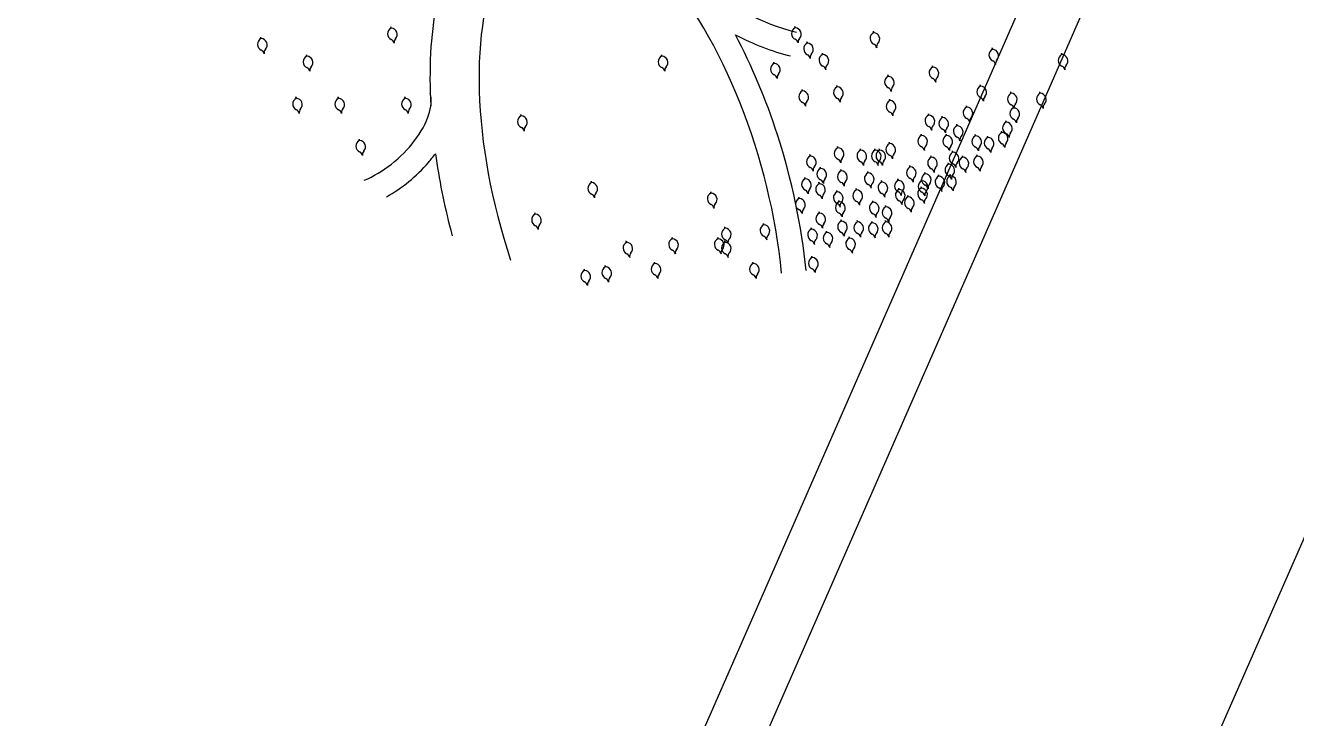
# Model space of a CAD drawing. Extents: x 3907.4 to 3911.57, y -3054.42 to -3053.7.
# Drawn here: x 3907.77361 to 3907.79518, y -3053.95987 to -3053.94811 of the extents above; entities that cross this region are included whole.
import ezdxf

# ---------------------------------------------------------------- set-up
doc = ezdxf.new("R2010")
doc.units = 0
doc.header["$LTSCALE"] = 2
doc.header["$MEASUREMENT"] = 0
for name, color, linetype in [('ARAZİ', 7, 'CONTINUOUS'), ('AĞAÇ', 9, 'CONTINUOUS'), ('OLÇÜ', 6, 'CONTINUOUS')]:
    doc.layers.add(name, color=color, linetype=linetype)

msp = doc.modelspace()

# ---------------------------------------------------------------- linework, layer by layer
at = {"layer": 'ARAZİ'}
msp.add_line((3907.73865391409, -3054.06606346607), (3907.813395205732, -3053.895550910782), dxfattribs=at)
at = {"layer": 'ARAZİ', "color": 7}
msp.add_line((3907.814489240352, -3053.895545926288), (3907.739140695352, -3054.067443851288), dxfattribs=at)
at = {"layer": 'AĞAÇ'}
for p, q in [((3907.779815492538, -3053.948150381028), (3907.779812468263, -3053.948126551735)), ((3907.779821276583, -3053.948149238772), (3907.779818679408, -3053.948128774746)), ((3907.786671886486, -3053.948146726042), (3907.78666886221, -3053.948122896749)), ((3907.786677670531, -3053.948145583785), (3907.786675073355, -3053.948125119759)), ((3907.777608524919, -3053.948329194106), (3907.777605500644, -3053.948305364814)), ((3907.777614308964, -3053.94832805185), (3907.777611711789, -3053.948307587824)), ((3907.78687788487, -3053.948407467798), (3907.786874860594, -3053.948383638505)), ((3907.786883668915, -3053.948406325542), (3907.78688107174, -3053.948385861516)), ((3907.788004010433, -3053.948229065551), (3907.788000986157, -3053.948205236257)), ((3907.788009794478, -3053.948227923294), (3907.788007197303, -3053.948207459268)), ((3907.787138816511, -3053.948599593144), (3907.787135792235, -3053.948575763851)), ((3907.787144600556, -3053.948598450888), (3907.78714200338, -3053.948577986862)), ((3907.790022239154, -3053.948511931657), (3907.790019214878, -3053.948488102364)), ((3907.790028023199, -3053.948510789401), (3907.790025426023, -3053.948490325375)), ((3907.791197646189, -3053.948601157232), (3907.791194621913, -3053.948577327939)), ((3907.791203430234, -3053.948600014975), (3907.791200833058, -3053.948579550949)), ((3907.778383945891, -3053.948627215992), (3907.778380921615, -3053.948603386698)), ((3907.778389729936, -3053.948626073735), (3907.778387132761, -3053.948605609709)), ((3907.78440837072, -3053.948627215992), (3907.784405346444, -3053.948603386698)), ((3907.784414154765, -3053.948626073735), (3907.784411557589, -3053.948605609709)), ((3907.78631482231, -3053.948750548932), (3907.786311798034, -3053.948726719639)), ((3907.786320606355, -3053.948749406676), (3907.786318009179, -3053.94872894265)), ((3907.789006324935, -3053.948812724234), (3907.789003300659, -3053.948788894941)), ((3907.78901210898, -3053.948811581978), (3907.789009511805, -3053.948791117952)), ((3907.788251208538, -3053.948970120737), (3907.788248184263, -3053.948946291444)), ((3907.788256992584, -3053.948968978481), (3907.788254395408, -3053.948948514455)), ((3907.786795485649, -3053.949217139264), (3907.786792461373, -3053.949193309971)), ((3907.786801269694, -3053.949215997007), (3907.786798672519, -3053.949195532982)), ((3907.787386014616, -3053.949148522985), (3907.787382990341, -3053.949124693691)), ((3907.787391798661, -3053.949147380728), (3907.787389201486, -3053.949126916702)), ((3907.789816797499, -3053.949134799755), (3907.789813773223, -3053.949110970462)), ((3907.789822581543, -3053.949133657499), (3907.789819984368, -3053.949113193473)), ((3907.790336194096, -3053.949257024026), (3907.790333169821, -3053.949233194733)), ((3907.790341978141, -3053.94925588177), (3907.790339380966, -3053.949235417744)), ((3907.790828452308, -3053.949257024026), (3907.790825428033, -3053.949233194733)), ((3907.790834236353, -3053.94925588177), (3907.790831639178, -3053.949235417744)), ((3907.778205002726, -3053.949342468567), (3907.77820197845, -3053.949318639274)), ((3907.778210786771, -3053.949341326311), (3907.778208189595, -3053.949320862285)), ((3907.778920775828, -3053.949342468567), (3907.778917751553, -3053.949318639274)), ((3907.778926559874, -3053.949341326311), (3907.778923962698, -3053.949320862285)), ((3907.780054083572, -3053.949342468567), (3907.780051059297, -3053.949318639274)), ((3907.780059867618, -3053.949341326311), (3907.780057270442, -3053.949320862285)), ((3907.788278675167, -3053.94938181815), (3907.788275650891, -3053.949357988858)), ((3907.788284459212, -3053.949380675894), (3907.788281862036, -3053.949360211868)), ((3907.782022459936, -3053.949640490452), (3907.78201943566, -3053.949616661159)), ((3907.782028243981, -3053.949639348195), (3907.782025646806, -3053.949618884169)), ((3907.788937870484, -3053.949628836546), (3907.788934846208, -3053.949605007253)), ((3907.788943654528, -3053.94962769429), (3907.788941057353, -3053.949607230264)), ((3907.789171335496, -3053.949670006366), (3907.78916831122, -3053.949646177073)), ((3907.789177119541, -3053.94966886411), (3907.789174522366, -3053.949648400084)), ((3907.789583332486, -3053.949491604119), (3907.78958030821, -3053.949467774826)), ((3907.789589116531, -3053.949490461862), (3907.789586519355, -3053.949469997836)), ((3907.790377215762, -3053.949502974156), (3907.790374191486, -3053.949479144863)), ((3907.790382999806, -3053.9495018319), (3907.790380402631, -3053.949481367874)), ((3907.789418533601, -3053.949807238793), (3907.789415509326, -3053.9497834095)), ((3907.789424317647, -3053.949806096537), (3907.789421720471, -3053.949785632511)), ((3907.790254151209, -3053.949748924155), (3907.790251126933, -3053.949725094862)), ((3907.790259935253, -3053.949747781899), (3907.790257338078, -3053.949727317873)), ((3907.779278662601, -3053.950057721012), (3907.779275638325, -3053.950033891719)), ((3907.779284446646, -3053.950056578756), (3907.77928184947, -3053.95003611473)), ((3907.788273409355, -3053.950111107767), (3907.788270385079, -3053.950087278474)), ((3907.7882791934, -3053.950109965511), (3907.788276596224, -3053.950089501485)), ((3907.78881427132, -3053.94997191768), (3907.788811247045, -3053.949948088387)), ((3907.788820055365, -3053.949970775424), (3907.788817458189, -3053.949950311398)), ((3907.789240001624, -3053.94997191768), (3907.789236977349, -3053.949948088387)), ((3907.789245785669, -3053.949970775424), (3907.789243188493, -3053.949950311398)), ((3907.789732299871, -3053.949977940634), (3907.789729275596, -3053.949954111341)), ((3907.789738083916, -3053.949976798378), (3907.78973548674, -3053.949956334352)), ((3907.789942716698, -3053.950005975882), (3907.789939692422, -3053.949982146589)), ((3907.789948500743, -3053.950004833626), (3907.789945903568, -3053.9499843696)), ((3907.790181189176, -3053.9499218704), (3907.7901781649, -3053.949898041107)), ((3907.79018697322, -3053.949920728144), (3907.790184376045, -3053.949900264118)), ((3907.786926741441, -3053.950321371537), (3907.786923717165, -3053.950297542244)), ((3907.786932525486, -3053.950320229281), (3907.78692992831, -3053.950299765255)), ((3907.787396672317, -3053.950181195691), (3907.787393648042, -3053.950157366397)), ((3907.787402456363, -3053.950180053434), (3907.787399859187, -3053.950159589408)), ((3907.787782436685, -3053.950223248497), (3907.787779412409, -3053.950199419204)), ((3907.787788220729, -3053.950222106241), (3907.787785623554, -3053.950201642215)), ((3907.788027923019, -3053.950223248497), (3907.788024898744, -3053.950199419204)), ((3907.788033707065, -3053.950222106241), (3907.788031109889, -3053.950201642215)), ((3907.788105075893, -3053.950223248497), (3907.788102051617, -3053.950199419204)), ((3907.788110859938, -3053.950222106241), (3907.788108262763, -3053.950201642215)), ((3907.78898181293, -3053.95034239794), (3907.788978788654, -3053.950318568647)), ((3907.788987596975, -3053.950341255684), (3907.7889849998, -3053.950320791658)), ((3907.789346535504, -3053.950258292459), (3907.789343511228, -3053.950234463166)), ((3907.789352319549, -3053.950257150203), (3907.789349722374, -3053.950236686177)), ((3907.789514868965, -3053.95034239794), (3907.78951184469, -3053.950318568647)), ((3907.789520653011, -3053.950341255684), (3907.789518055835, -3053.950320791658)), ((3907.789761892775, -3053.950322807747), (3907.7897588685, -3053.950298978454)), ((3907.78976767682, -3053.950321665491), (3907.789765079645, -3053.950301201465)), ((3907.78710208876, -3053.950531635307), (3907.787099064484, -3053.950507806014)), ((3907.787107872805, -3053.950530493051), (3907.787105275629, -3053.950510029025)), ((3907.788622006029, -3053.950507124291), (3907.788618981753, -3053.950483294998)), ((3907.788627790073, -3053.950505982035), (3907.788625192898, -3053.950485518009)), ((3907.789276396488, -3053.950461547384), (3907.789273372212, -3053.950437718091)), ((3907.789282180533, -3053.950460405128), (3907.789279583357, -3053.950439941102)), ((3907.783215415328, -3053.950772973588), (3907.783212391053, -3053.950749144295)), ((3907.783221199373, -3053.950771831332), (3907.783218602197, -3053.950751367306)), ((3907.78684257471, -3053.950706855247), (3907.786839550434, -3053.950683025953)), ((3907.786848358755, -3053.95070571299), (3907.78684576158, -3053.950685248964)), ((3907.787452783619, -3053.950573688114), (3907.787449759343, -3053.950549858821)), ((3907.787458567664, -3053.950572545858), (3907.787455970488, -3053.950552081832)), ((3907.787908686781, -3053.950608732076), (3907.787905662505, -3053.950584902782)), ((3907.787914470826, -3053.950607589819), (3907.787911873651, -3053.950587125793)), ((3907.788140145401, -3053.950762925611), (3907.788137121126, -3053.950739096318)), ((3907.788145929446, -3053.950761783355), (3907.78814333227, -3053.950741319329)), ((3907.788420701244, -3053.950734890363), (3907.788417676968, -3053.95071106107)), ((3907.788426485289, -3053.950733748107), (3907.788423888114, -3053.950713284081)), ((3907.788820493326, -3053.950741899208), (3907.78881746905, -3053.950718069915)), ((3907.788826277371, -3053.950740756952), (3907.788823680195, -3053.950720292926)), ((3907.788876604406, -3053.950622749634), (3907.78887358013, -3053.950598920341)), ((3907.788882388451, -3053.950621607378), (3907.788879791276, -3053.950601143352)), ((3907.789108063026, -3053.95066480244), (3907.789105038751, -3053.950640973147)), ((3907.789113847071, -3053.950663660184), (3907.789111249896, -3053.950643196158)), ((3907.789304452138, -3053.950657793595), (3907.789301427863, -3053.950633964303)), ((3907.789310236184, -3053.950656651339), (3907.789307639008, -3053.950636187313)), ((3907.785243439339, -3053.950951786666), (3907.785240415064, -3053.950927957373)), ((3907.785249223385, -3053.95095064441), (3907.785246626209, -3053.950930180384)), ((3907.787081046966, -3053.950790960728), (3907.787078022691, -3053.950767131435)), ((3907.787086831011, -3053.950789818472), (3907.787084233836, -3053.950769354446)), ((3907.787382644603, -3053.950931136575), (3907.787379620327, -3053.950907307282)), ((3907.787388428648, -3053.950929994319), (3907.787385831472, -3053.950909530293)), ((3907.787712297668, -3053.950896092614), (3907.787709273393, -3053.95087226332)), ((3907.787718081714, -3053.950894950357), (3907.787715484538, -3053.950874486331)), ((3907.788434728959, -3053.9508890839), (3907.788431704683, -3053.950865254606)), ((3907.788440513004, -3053.950887941643), (3907.788437915829, -3053.950867477618)), ((3907.788813479468, -3053.950868057496), (3907.788810455193, -3053.950844228203)), ((3907.788819263514, -3053.95086691524), (3907.788816666338, -3053.950846451214)), ((3907.786740552614, -3053.951042330902), (3907.786737528338, -3053.951018501609)), ((3907.786746336659, -3053.951041188646), (3907.786743739483, -3053.95102072462)), ((3907.787417714111, -3053.95109934767), (3907.787414689835, -3053.951075518376)), ((3907.787423498156, -3053.951098205413), (3907.78742090098, -3053.951077741388)), ((3907.787992853512, -3053.951106356384), (3907.787989829236, -3053.95108252709)), ((3907.787998637556, -3053.951105214127), (3907.787996040381, -3053.951084750101)), ((3907.788210284417, -3053.951183453151), (3907.788207260141, -3053.951159623859)), ((3907.788216068462, -3053.951182310895), (3907.788213471287, -3053.951161846869)), ((3907.788589034706, -3053.951015242057), (3907.78858601043, -3053.950991412764)), ((3907.788594818751, -3053.951014099801), (3907.788592221575, -3053.950993635775)), ((3907.78226105097, -3053.951309412954), (3907.782258026695, -3053.951285583661)), ((3907.782266835015, -3053.951308270698), (3907.78226423784, -3053.951287806672)), ((3907.787083883476, -3053.951289349298), (3907.7870808592, -3053.951265520005)), ((3907.787089667521, -3053.951288207042), (3907.787087070345, -3053.951267743016)), ((3907.787454680966, -3053.951426581725), (3907.78745165669, -3053.951402752432)), ((3907.787460465011, -3053.951425439469), (3907.787457867835, -3053.951404975443)), ((3907.785482030595, -3053.951547830436), (3907.785479006319, -3053.951524001142)), ((3907.78548781464, -3053.951546688179), (3907.785485217465, -3053.951526224153)), ((3907.78613815605, -3053.951488226033), (3907.786135131774, -3053.95146439674)), ((3907.786143940094, -3053.951487083777), (3907.786141342919, -3053.951466619751)), ((3907.786946551219, -3053.951563814153), (3907.786943526944, -3053.95153998486)), ((3907.786952335264, -3053.951562671897), (3907.786949738089, -3053.951542207871)), ((3907.787207482639, -3053.951618707202), (3907.787204458363, -3053.951594877909)), ((3907.787213266684, -3053.951617564946), (3907.787210669509, -3053.95159710092)), ((3907.7877293457, -3053.951440304955), (3907.787726321424, -3053.951416475662)), ((3907.787735129744, -3053.951439162699), (3907.787732532569, -3053.951418698673)), ((3907.787976543805, -3053.951454028185), (3907.787973519529, -3053.951430198892)), ((3907.78798232785, -3053.951452885929), (3907.787979730675, -3053.951432421903)), ((3907.788210008817, -3053.951440304955), (3907.788206984542, -3053.951416475662)), ((3907.788215792863, -3053.951439162699), (3907.788213195687, -3053.951418698673)), ((3907.783811892913, -3053.951786247917), (3907.783808868638, -3053.951762418624)), ((3907.783817676958, -3053.951785105661), (3907.783815079783, -3053.951764641635)), ((3907.784587313885, -3053.951726643514), (3907.784584289609, -3053.951702814221)), ((3907.78459309793, -3053.951725501258), (3907.784590500755, -3053.951705037232)), ((3907.785362735078, -3053.951726643514), (3907.785359710802, -3053.951702814221)), ((3907.785368519123, -3053.951725501258), (3907.785365921947, -3053.951705037232)), ((3907.785482030595, -3053.951786247917), (3907.785479006319, -3053.951762418624)), ((3907.78548781464, -3053.951785105661), (3907.785485217465, -3053.951764641635)), ((3907.787592013222, -3053.951714769941), (3907.787588988946, -3053.951690940647)), ((3907.787597797267, -3053.951713627685), (3907.787595200091, -3053.951693163659)), ((3907.786960284312, -3053.952044127845), (3907.786957260037, -3053.952020298552)), ((3907.786966068357, -3053.952042985589), (3907.786963471182, -3053.952022521563)), ((3907.783096119811, -3053.952263082881), (3907.783093095535, -3053.952239253587)), ((3907.783101903856, -3053.952261940624), (3907.78309930668, -3053.952241476598)), ((3907.783454006362, -3053.952203478608), (3907.783450982086, -3053.952179649315)), ((3907.783459790407, -3053.952202336352), (3907.783457193232, -3053.952181872326)), ((3907.784289075203, -3053.952143874205), (3907.784286050927, -3053.952120044912)), ((3907.784294859248, -3053.952142731949), (3907.784292262073, -3053.952122267923)), ((3907.785959212663, -3053.952143874205), (3907.785956188387, -3053.952120044912)), ((3907.785964996708, -3053.952142731949), (3907.785962399533, -3053.952122267923))]:
    msp.add_line(p, q, dxfattribs=at)
for centre, radius, start, end in [((3907.779864557348, -3053.948246401773), 0.0001078301389786131, 117.0661848723325, 245.5617558112027), ((3907.779812396729, -3053.948256702659), 0.0001078301389786131, 316.7807498823022, 85.276320846058), ((3907.786720951295, -3053.948242746786), 0.0001078301389786131, 117.0661848723325, 245.5617558112027), ((3907.786668790677, -3053.948253047673), 0.0001078301389786131, 316.7807498823022, 85.276320846058), ((3907.777657589728, -3053.948425214851), 0.0001078301389786131, 117.0661848723325, 245.5617558112027), ((3907.77760542911, -3053.948435515738), 0.0001078301389786131, 316.7807498823022, 85.276320846058), ((3907.779784095018, -3053.948423465741), 8.665851140014274e-05, 11.1712527772592, 65.56175581120272), ((3907.779954128115, -3053.948389886928), 8.665851140014274e-05, 136.7807498823022, 191.1712527772592), ((3907.786640488966, -3053.948419810754), 8.665851140014274e-05, 11.1712527772592, 65.56175581120272), ((3907.786810522062, -3053.948386231942), 8.665851140014274e-05, 136.7807498823022, 191.1712527772592), ((3907.788053075242, -3053.948325086295), 0.0001078301389786131, 117.0661848723325, 245.5617558112027), ((3907.788000914624, -3053.948335387181), 0.0001078301389786131, 316.7807498823022, 85.276320846058), ((3907.7775771274, -3053.948602278819), 8.665851140014274e-05, 11.1712527772592, 65.56175581120272), ((3907.777747160495, -3053.948568700006), 8.665851140014274e-05, 136.7807498823022, 191.1712527772592), ((3907.786926949679, -3053.948503488542), 0.0001078301389786131, 117.0661848723325, 245.5617558112027), ((3907.78684648735, -3053.94868055251), 8.665851140014274e-05, 11.1712527772592, 65.56175581120272), ((3907.786874789061, -3053.948513789429), 0.0001078301389786131, 316.7807498823022, 85.276320846058), ((3907.787016520446, -3053.948646973698), 8.665851140014274e-05, 136.7807498823022, 191.1712527772592), ((3907.78718788132, -3053.948695613889), 0.0001078301389786131, 117.0661848723325, 245.5617558112027), ((3907.787135720702, -3053.948705914775), 0.0001078301389786131, 316.7807498823022, 85.276320846058), ((3907.787972612913, -3053.948502150263), 8.665851140014274e-05, 11.1712527772592, 65.56175581120272), ((3907.788142646009, -3053.948468571451), 8.665851140014274e-05, 136.7807498823022, 191.1712527772592), ((3907.790071303963, -3053.948607952402), 0.0001078301389786131, 117.0661848723325, 245.5617558112027), ((3907.790019143345, -3053.948618253288), 0.0001078301389786131, 316.7807498823022, 85.276320846058), ((3907.791246710998, -3053.948697177976), 0.0001078301389786131, 117.0661848723325, 245.5617558112027), ((3907.79119455038, -3053.948707478863), 0.0001078301389786131, 316.7807498823022, 85.276320846058), ((3907.7784330107, -3053.948723236736), 0.0001078301389786131, 117.0661848723325, 245.5617558112027), ((3907.778380850082, -3053.948733537623), 0.0001078301389786131, 316.7807498823022, 85.276320846058), ((3907.778522581467, -3053.948866721892), 8.665851140014274e-05, 136.7807498823022, 191.1712527772592), ((3907.784457435529, -3053.948723236736), 0.0001078301389786131, 117.0661848723325, 245.5617558112027), ((3907.784405274911, -3053.948733537623), 0.0001078301389786131, 316.7807498823022, 85.276320846058), ((3907.784547006296, -3053.948866721892), 8.665851140014274e-05, 136.7807498823022, 191.1712527772592), ((3907.786363887119, -3053.948846569676), 0.0001078301389786131, 117.0661848723325, 245.5617558112027), ((3907.786311726501, -3053.948856870563), 0.0001078301389786131, 316.7807498823022, 85.276320846058), ((3907.787107418991, -3053.948872677856), 8.665851140014274e-05, 11.1712527772592, 65.56175581120272), ((3907.787277452087, -3053.948839099044), 8.665851140014274e-05, 136.7807498823022, 191.1712527772592), ((3907.789055389744, -3053.948908744979), 0.0001078301389786131, 117.0661848723325, 245.5617558112027), ((3907.789003229126, -3053.948919045865), 0.0001078301389786131, 316.7807498823022, 85.276320846058), ((3907.789990841634, -3053.94878501637), 8.665851140014274e-05, 11.1712527772592, 65.56175581120272), ((3907.79016087473, -3053.948751437557), 8.665851140014274e-05, 136.7807498823022, 191.1712527772592), ((3907.791166248669, -3053.948874241944), 8.665851140014274e-05, 11.1712527772592, 65.56175581120272), ((3907.791336281765, -3053.948840663132), 8.665851140014274e-05, 136.7807498823022, 191.1712527772592), ((3907.778352548371, -3053.948900300704), 8.665851140014274e-05, 11.1712527772592, 65.56175581120272), ((3907.7843769732, -3053.948900300704), 8.665851140014274e-05, 11.1712527772592, 65.56175581120272), ((3907.78628342479, -3053.949023633645), 8.665851140014274e-05, 11.1712527772592, 65.56175581120272), ((3907.786453457886, -3053.948990054832), 8.665851140014274e-05, 136.7807498823022, 191.1712527772592), ((3907.788300273347, -3053.949066141482), 0.0001078301389786131, 117.0661848723325, 245.5617558112027), ((3907.788248112729, -3053.949076442369), 0.0001078301389786131, 316.7807498823022, 85.276320846058), ((3907.788974927415, -3053.949085808947), 8.665851140014274e-05, 11.1712527772592, 65.56175581120272), ((3907.789144960511, -3053.949052230134), 8.665851140014274e-05, 136.7807498823022, 191.1712527772592), ((3907.786844550458, -3053.949313160008), 0.0001078301389786131, 117.0661848723325, 245.5617558112027), ((3907.78679238984, -3053.949323460895), 0.0001078301389786131, 316.7807498823022, 85.276320846058), ((3907.787435079425, -3053.949244543729), 0.0001078301389786131, 117.0661848723325, 245.5617558112027), ((3907.787382918807, -3053.949254844616), 0.0001078301389786131, 316.7807498823022, 85.276320846058), ((3907.788219811019, -3053.94924320545), 8.665851140014274e-05, 11.1712527772592, 65.56175581120272), ((3907.788389844115, -3053.949209626637), 8.665851140014274e-05, 136.7807498823022, 191.1712527772592), ((3907.789865862308, -3053.949230820499), 0.0001078301389786131, 117.0661848723325, 245.5617558112027), ((3907.789813701689, -3053.949241121386), 0.0001078301389786131, 316.7807498823022, 85.276320846058), ((3907.778254067535, -3053.949438489311), 0.0001078301389786131, 117.0661848723325, 245.5617558112027), ((3907.778201906917, -3053.949448790198), 0.0001078301389786131, 316.7807498823022, 85.276320846058), ((3907.778969840637, -3053.949438489311), 0.0001078301389786131, 117.0661848723325, 245.5617558112027), ((3907.778917680019, -3053.949448790198), 0.0001078301389786131, 316.7807498823022, 85.276320846058), ((3907.780103148381, -3053.949438489311), 0.0001078301389786131, 117.0661848723325, 245.5617558112027), ((3907.780050987763, -3053.949448790198), 0.0001078301389786131, 316.7807498823022, 85.276320846058), ((3907.78676408813, -3053.949490223976), 8.665851140014274e-05, 11.1712527772592, 65.56175581120272), ((3907.786934121225, -3053.949456645164), 8.665851140014274e-05, 136.7807498823022, 191.1712527772592), ((3907.787354617097, -3053.949421607697), 8.665851140014274e-05, 11.1712527772592, 65.56175581120272), ((3907.787524650193, -3053.949388028885), 8.665851140014274e-05, 136.7807498823022, 191.1712527772592), ((3907.788327739976, -3053.949477838895), 0.0001078301389786131, 117.0661848723325, 245.5617558112027), ((3907.788275579358, -3053.949488139782), 0.0001078301389786131, 316.7807498823022, 85.276320846058), ((3907.789785399979, -3053.949407884467), 8.665851140014274e-05, 11.1712527772592, 65.56175581120272), ((3907.789955433075, -3053.949374305655), 8.665851140014274e-05, 136.7807498823022, 191.1712527772592), ((3907.790385258906, -3053.949353044771), 0.0001078301389786131, 117.0661848723325, 245.5617558112027), ((3907.790304796576, -3053.949530108739), 8.665851140014274e-05, 11.1712527772592, 65.56175581120272), ((3907.790333098287, -3053.949363345657), 0.0001078301389786131, 316.7807498823022, 85.276320846058), ((3907.790474829673, -3053.949496529926), 8.665851140014274e-05, 136.7807498823022, 191.1712527772592), ((3907.790877517118, -3053.949353044771), 0.0001078301389786131, 117.0661848723325, 245.5617558112027), ((3907.790797054789, -3053.949530108739), 8.665851140014274e-05, 11.1712527772592, 65.56175581120272), ((3907.790825356499, -3053.949363345657), 0.0001078301389786131, 316.7807498823022, 85.276320846058), ((3907.790967087885, -3053.949496529926), 8.665851140014274e-05, 136.7807498823022, 191.1712527772592), ((3907.778173605206, -3053.94961555328), 8.665851140014274e-05, 11.1712527772592, 65.56175581120272), ((3907.778343638302, -3053.949581974467), 8.665851140014274e-05, 136.7807498823022, 191.1712527772592), ((3907.778889378309, -3053.94961555328), 8.665851140014274e-05, 11.1712527772592, 65.56175581120272), ((3907.779059411405, -3053.949581974467), 8.665851140014274e-05, 136.7807498823022, 191.1712527772592), ((3907.780022686053, -3053.94961555328), 8.665851140014274e-05, 11.1712527772592, 65.56175581120272), ((3907.780192719149, -3053.949581974467), 8.665851140014274e-05, 136.7807498823022, 191.1712527772592), ((3907.782071524745, -3053.949736511197), 0.0001078301389786131, 117.0661848723325, 245.5617558112027), ((3907.782019364127, -3053.949746812083), 0.0001078301389786131, 316.7807498823022, 85.276320846058), ((3907.788247277647, -3053.949654902863), 8.665851140014274e-05, 11.1712527772592, 65.56175581120272), ((3907.788417310743, -3053.94962132405), 8.665851140014274e-05, 136.7807498823022, 191.1712527772592), ((3907.788986935293, -3053.949724857291), 0.0001078301389786131, 117.0661848723325, 245.5617558112027), ((3907.788934774674, -3053.949735158177), 0.0001078301389786131, 316.7807498823022, 85.276320846058), ((3907.789220400305, -3053.94976602711), 0.0001078301389786131, 117.0661848723325, 245.5617558112027), ((3907.789168239687, -3053.949776327997), 0.0001078301389786131, 316.7807498823022, 85.276320846058), ((3907.789632397295, -3053.949587624863), 0.0001078301389786131, 117.0661848723325, 245.5617558112027), ((3907.789580236677, -3053.94959792575), 0.0001078301389786131, 316.7807498823022, 85.276320846058), ((3907.789721968062, -3053.949731110019), 8.665851140014274e-05, 136.7807498823022, 191.1712527772592), ((3907.790426280571, -3053.9495989949), 0.0001078301389786131, 117.0661848723325, 245.5617558112027), ((3907.790374119953, -3053.949609295787), 0.0001078301389786131, 316.7807498823022, 85.276320846058), ((3907.781991062416, -3053.949913575164), 8.665851140014274e-05, 11.1712527772592, 65.56175581120272), ((3907.782161095512, -3053.949879996352), 8.665851140014274e-05, 136.7807498823022, 191.1712527772592), ((3907.788906472963, -3053.949901921259), 8.665851140014274e-05, 11.1712527772592, 65.56175581120272), ((3907.78907650606, -3053.949868342446), 8.665851140014274e-05, 136.7807498823022, 191.1712527772592), ((3907.789139937976, -3053.949943091079), 8.665851140014274e-05, 11.1712527772592, 65.56175581120272), ((3907.789309971072, -3053.949909512266), 8.665851140014274e-05, 136.7807498823022, 191.1712527772592), ((3907.78946759841, -3053.949903259538), 0.0001078301389786131, 117.0661848723325, 245.5617558112027), ((3907.789415437792, -3053.949913560425), 0.0001078301389786131, 316.7807498823022, 85.276320846058), ((3907.789551934966, -3053.949764688831), 8.665851140014274e-05, 11.1712527772592, 65.56175581120272), ((3907.790303216017, -3053.949844944899), 0.0001078301389786131, 117.0661848723325, 245.5617558112027), ((3907.790251055399, -3053.949855245786), 0.0001078301389786131, 316.7807498823022, 85.276320846058), ((3907.790345818242, -3053.949776058868), 8.665851140014274e-05, 11.1712527772592, 65.56175581120272), ((3907.790515851338, -3053.949742480056), 8.665851140014274e-05, 136.7807498823022, 191.1712527772592), ((3907.77932772741, -3053.950153741756), 0.0001078301389786131, 117.0661848723325, 245.5617558112027), ((3907.779275566792, -3053.950164042643), 0.0001078301389786131, 316.7807498823022, 85.276320846058), ((3907.788322474164, -3053.950207128512), 0.0001078301389786131, 117.0661848723325, 245.5617558112027), ((3907.788270313546, -3053.950217429398), 0.0001078301389786131, 316.7807498823022, 85.276320846058), ((3907.788863336129, -3053.950067938425), 0.0001078301389786131, 117.0661848723325, 245.5617558112027), ((3907.788811175511, -3053.950078239311), 0.0001078301389786131, 316.7807498823022, 85.276320846058), ((3907.789289066433, -3053.950067938425), 0.0001078301389786131, 117.0661848723325, 245.5617558112027), ((3907.789236905815, -3053.950078239311), 0.0001078301389786131, 316.7807498823022, 85.276320846058), ((3907.789387136082, -3053.950080323506), 8.665851140014274e-05, 11.1712527772592, 65.56175581120272), ((3907.789557169178, -3053.950046744693), 8.665851140014274e-05, 136.7807498823022, 191.1712527772592), ((3907.78978136468, -3053.950073961379), 0.0001078301389786131, 117.0661848723325, 245.5617558112027), ((3907.789729204062, -3053.950084262266), 0.0001078301389786131, 316.7807498823022, 85.276320846058), ((3907.789991781507, -3053.950101996627), 0.0001078301389786131, 117.0661848723325, 245.5617558112027), ((3907.789939620889, -3053.950112297513), 0.0001078301389786131, 316.7807498823022, 85.276320846058), ((3907.790230253985, -3053.950017891145), 0.0001078301389786131, 117.0661848723325, 245.5617558112027), ((3907.790178093367, -3053.950028192031), 0.0001078301389786131, 316.7807498823022, 85.276320846058), ((3907.790319824752, -3053.9501613763), 8.665851140014274e-05, 136.7807498823022, 191.1712527772592), ((3907.790222753689, -3053.950022008867), 8.665851140014274e-05, 11.1712527772592, 65.56175581120272), ((3907.790392786785, -3053.949988430055), 8.665851140014274e-05, 136.7807498823022, 191.1712527772592), ((3907.779247265081, -3053.950330805725), 8.665851140014274e-05, 11.1712527772592, 65.56175581120272), ((3907.779417298177, -3053.950297226912), 8.665851140014274e-05, 136.7807498823022, 191.1712527772592), ((3907.78697580625, -3053.950417392282), 0.0001078301389786131, 117.0661848723325, 245.5617558112027), ((3907.786923645632, -3053.950427693168), 0.0001078301389786131, 316.7807498823022, 85.276320846058), ((3907.787445737127, -3053.950277216435), 0.0001078301389786131, 117.0661848723325, 245.5617558112027), ((3907.787393576508, -3053.950287517322), 0.0001078301389786131, 316.7807498823022, 85.276320846058), ((3907.787831501494, -3053.950319269241), 0.0001078301389786131, 117.0661848723325, 245.5617558112027), ((3907.787779340876, -3053.950329570128), 0.0001078301389786131, 316.7807498823022, 85.276320846058), ((3907.788076987829, -3053.950319269241), 0.0001078301389786131, 117.0661848723325, 245.5617558112027), ((3907.78802482721, -3053.950329570128), 0.0001078301389786131, 316.7807498823022, 85.276320846058), ((3907.788154140702, -3053.950319269241), 0.0001078301389786131, 117.0661848723325, 245.5617558112027), ((3907.788101980084, -3053.950329570128), 0.0001078301389786131, 316.7807498823022, 85.276320846058), ((3907.788242011835, -3053.95038419248), 8.665851140014274e-05, 11.1712527772592, 65.56175581120272), ((3907.788412044931, -3053.950350613667), 8.665851140014274e-05, 136.7807498823022, 191.1712527772592), ((3907.7887828738, -3053.950245002393), 8.665851140014274e-05, 11.1712527772592, 65.56175581120272), ((3907.788952906896, -3053.95021142358), 8.665851140014274e-05, 136.7807498823022, 191.1712527772592), ((3907.789208604104, -3053.950245002393), 8.665851140014274e-05, 11.1712527772592, 65.56175581120272), ((3907.789395600313, -3053.950354313203), 0.0001078301389786131, 117.0661848723325, 245.5617558112027), ((3907.7893786372, -3053.95021142358), 8.665851140014274e-05, 136.7807498823022, 191.1712527772592), ((3907.789343439695, -3053.95036461409), 0.0001078301389786131, 316.7807498823022, 85.276320846058), ((3907.789810957584, -3053.950418828491), 0.0001078301389786131, 117.0661848723325, 245.5617558112027), ((3907.789700902351, -3053.950251025347), 8.665851140014274e-05, 11.1712527772592, 65.56175581120272), ((3907.789758796966, -3053.950429129378), 0.0001078301389786131, 316.7807498823022, 85.276320846058), ((3907.789870935447, -3053.950217446534), 8.665851140014274e-05, 136.7807498823022, 191.1712527772592), ((3907.789911319178, -3053.950279060595), 8.665851140014274e-05, 11.1712527772592, 65.56175581120272), ((3907.790081352274, -3053.950245481782), 8.665851140014274e-05, 136.7807498823022, 191.1712527772592), ((3907.790149791656, -3053.950194955113), 8.665851140014274e-05, 11.1712527772592, 65.56175581120272), ((3907.786895343921, -3053.95059445625), 8.665851140014274e-05, 11.1712527772592, 65.56175581120272), ((3907.787065377017, -3053.950560877438), 8.665851140014274e-05, 136.7807498823022, 191.1712527772592), ((3907.787151153569, -3053.950627656052), 0.0001078301389786131, 117.0661848723325, 245.5617558112027), ((3907.787098992951, -3053.950637956938), 0.0001078301389786131, 316.7807498823022, 85.276320846058), ((3907.787365274798, -3053.950454280403), 8.665851140014274e-05, 11.1712527772592, 65.56175581120272), ((3907.787535307894, -3053.950420701591), 8.665851140014274e-05, 136.7807498823022, 191.1712527772592), ((3907.787751039165, -3053.950496333209), 8.665851140014274e-05, 11.1712527772592, 65.56175581120272), ((3907.787921072261, -3053.950462754397), 8.665851140014274e-05, 136.7807498823022, 191.1712527772592), ((3907.7879965255, -3053.950496333209), 8.665851140014274e-05, 11.1712527772592, 65.56175581120272), ((3907.788166558596, -3053.950462754397), 8.665851140014274e-05, 136.7807498823022, 191.1712527772592), ((3907.788073678373, -3053.950496333209), 8.665851140014274e-05, 11.1712527772592, 65.56175581120272), ((3907.788243711469, -3053.950462754397), 8.665851140014274e-05, 136.7807498823022, 191.1712527772592), ((3907.788671070838, -3053.950603145036), 0.0001078301389786131, 117.0661848723325, 245.5617558112027), ((3907.78861891022, -3053.950613445922), 0.0001078301389786131, 316.7807498823022, 85.276320846058), ((3907.789030877739, -3053.950438418685), 0.0001078301389786131, 117.0661848723325, 245.5617558112027), ((3907.78895041541, -3053.950615482653), 8.665851140014274e-05, 11.1712527772592, 65.56175581120272), ((3907.788978717121, -3053.950448719571), 0.0001078301389786131, 316.7807498823022, 85.276320846058), ((3907.789120448506, -3053.95058190384), 8.665851140014274e-05, 136.7807498823022, 191.1712527772592), ((3907.789325461297, -3053.950557568129), 0.0001078301389786131, 117.0661848723325, 245.5617558112027), ((3907.789273300679, -3053.950567869015), 0.0001078301389786131, 316.7807498823022, 85.276320846058), ((3907.789315137984, -3053.950531377171), 8.665851140014274e-05, 11.1712527772592, 65.56175581120272), ((3907.78948517108, -3053.950497798359), 8.665851140014274e-05, 136.7807498823022, 191.1712527772592), ((3907.789563933774, -3053.950438418685), 0.0001078301389786131, 117.0661848723325, 245.5617558112027), ((3907.789483471446, -3053.950615482653), 8.665851140014274e-05, 11.1712527772592, 65.56175581120272), ((3907.789511773156, -3053.950448719571), 0.0001078301389786131, 316.7807498823022, 85.276320846058), ((3907.789653504542, -3053.95058190384), 8.665851140014274e-05, 136.7807498823022, 191.1712527772592), ((3907.789730495255, -3053.95059589246), 8.665851140014274e-05, 11.1712527772592, 65.56175581120272), ((3907.789900528352, -3053.950562313647), 8.665851140014274e-05, 136.7807498823022, 191.1712527772592), ((3907.786891639519, -3053.950802875991), 0.0001078301389786131, 117.0661848723325, 245.5617558112027), ((3907.786839478901, -3053.950813176878), 0.0001078301389786131, 316.7807498823022, 85.276320846058), ((3907.78707069124, -3053.95080472002), 8.665851140014274e-05, 11.1712527772592, 65.56175581120272), ((3907.787240724336, -3053.950771141207), 8.665851140014274e-05, 136.7807498823022, 191.1712527772592), ((3907.787501848428, -3053.950669708858), 0.0001078301389786131, 117.0661848723325, 245.5617558112027), ((3907.78744968781, -3053.950680009745), 0.0001078301389786131, 316.7807498823022, 85.276320846058), ((3907.787591419195, -3053.950813194014), 8.665851140014274e-05, 136.7807498823022, 191.1712527772592), ((3907.78795775159, -3053.95070475282), 0.0001078301389786131, 117.0661848723325, 245.5617558112027), ((3907.787905590972, -3053.950715053707), 0.0001078301389786131, 316.7807498823022, 85.276320846058), ((3907.788469766053, -3053.950830911108), 0.0001078301389786131, 117.0661848723325, 245.5617558112027), ((3907.788417605435, -3053.950841211994), 0.0001078301389786131, 316.7807498823022, 85.276320846058), ((3907.788590608509, -3053.950780209004), 8.665851140014274e-05, 11.1712527772592, 65.56175581120272), ((3907.788760641605, -3053.950746630191), 8.665851140014274e-05, 136.7807498823022, 191.1712527772592), ((3907.788869558135, -3053.950837919953), 0.0001078301389786131, 117.0661848723325, 245.5617558112027), ((3907.788925669215, -3053.950718770378), 0.0001078301389786131, 117.0661848723325, 245.5617558112027), ((3907.788817397517, -3053.950848220839), 0.0001078301389786131, 316.7807498823022, 85.276320846058), ((3907.788873508597, -3053.950729071265), 0.0001078301389786131, 316.7807498823022, 85.276320846058), ((3907.789157127836, -3053.950760823185), 0.0001078301389786131, 117.0661848723325, 245.5617558112027), ((3907.789104967217, -3053.950771124071), 0.0001078301389786131, 316.7807498823022, 85.276320846058), ((3907.789353516948, -3053.95075381434), 0.0001078301389786131, 117.0661848723325, 245.5617558112027), ((3907.789244998968, -3053.950734632097), 8.665851140014274e-05, 11.1712527772592, 65.56175581120272), ((3907.789301356329, -3053.950764115227), 0.0001078301389786131, 316.7807498823022, 85.276320846058), ((3907.789415032064, -3053.950701053284), 8.665851140014274e-05, 136.7807498823022, 191.1712527772592), ((3907.783264480137, -3053.950868994332), 0.0001078301389786131, 117.0661848723325, 245.5617558112027), ((3907.783184017808, -3053.9510460583), 8.665851140014274e-05, 11.1712527772592, 65.56175581120272), ((3907.783212319519, -3053.950879295219), 0.0001078301389786131, 316.7807498823022, 85.276320846058), ((3907.783354050904, -3053.951012479488), 8.665851140014274e-05, 136.7807498823022, 191.1712527772592), ((3907.785292504149, -3053.951047807411), 0.0001078301389786131, 117.0661848723325, 245.5617558112027), ((3907.78524034353, -3053.951058108297), 0.0001078301389786131, 316.7807498823022, 85.276320846058), ((3907.78681117719, -3053.950979939959), 8.665851140014274e-05, 11.1712527772592, 65.56175581120272), ((3907.786981210286, -3053.950946361147), 8.665851140014274e-05, 136.7807498823022, 191.1712527772592), ((3907.787130111776, -3053.950886981473), 0.0001078301389786131, 117.0661848723325, 245.5617558112027), ((3907.787077951157, -3053.95089728236), 0.0001078301389786131, 316.7807498823022, 85.276320846058), ((3907.787219682543, -3053.951030466628), 8.665851140014274e-05, 136.7807498823022, 191.1712527772592), ((3907.787431709412, -3053.951027157319), 0.0001078301389786131, 117.0661848723325, 245.5617558112027), ((3907.787379548794, -3053.951037458206), 0.0001078301389786131, 316.7807498823022, 85.276320846058), ((3907.787421386099, -3053.950846772826), 8.665851140014274e-05, 11.1712527772592, 65.56175581120272), ((3907.787761362478, -3053.950992113358), 0.0001078301389786131, 117.0661848723325, 245.5617558112027), ((3907.787709201859, -3053.951002414245), 0.0001078301389786131, 316.7807498823022, 85.276320846058), ((3907.787877289261, -3053.950881816788), 8.665851140014274e-05, 11.1712527772592, 65.56175581120272), ((3907.788047322357, -3053.950848237976), 8.665851140014274e-05, 136.7807498823022, 191.1712527772592), ((3907.78818921021, -3053.950858946356), 0.0001078301389786131, 117.0661848723325, 245.5617558112027), ((3907.788108747881, -3053.951036010324), 8.665851140014274e-05, 11.1712527772592, 65.56175581120272), ((3907.788137049592, -3053.950869247242), 0.0001078301389786131, 316.7807498823022, 85.276320846058), ((3907.788278780977, -3053.951002431511), 8.665851140014274e-05, 136.7807498823022, 191.1712527772592), ((3907.788483793768, -3053.950985104644), 0.0001078301389786131, 117.0661848723325, 245.5617558112027), ((3907.788389303724, -3053.951007975076), 8.665851140014274e-05, 11.1712527772592, 65.56175581120272), ((3907.78843163315, -3053.950995405531), 0.0001078301389786131, 316.7807498823022, 85.276320846058), ((3907.788559336821, -3053.950974396264), 8.665851140014274e-05, 136.7807498823022, 191.1712527772592), ((3907.788862544277, -3053.950964078241), 0.0001078301389786131, 117.0661848723325, 245.5617558112027), ((3907.788810383659, -3053.950974379127), 0.0001078301389786131, 316.7807498823022, 85.276320846058), ((3907.788789095806, -3053.951014983921), 8.665851140014274e-05, 11.1712527772592, 65.56175581120272), ((3907.788959128902, -3053.950981405108), 8.665851140014274e-05, 136.7807498823022, 191.1712527772592), ((3907.788845206886, -3053.950895834346), 8.665851140014274e-05, 11.1712527772592, 65.56175581120272), ((3907.789015239982, -3053.950862255534), 8.665851140014274e-05, 136.7807498823022, 191.1712527772592), ((3907.789076665506, -3053.950937887153), 8.665851140014274e-05, 11.1712527772592, 65.56175581120272), ((3907.789246698603, -3053.95090430834), 8.665851140014274e-05, 136.7807498823022, 191.1712527772592), ((3907.789273054619, -3053.950930878308), 8.665851140014274e-05, 11.1712527772592, 65.56175581120272), ((3907.789443087715, -3053.950897299495), 8.665851140014274e-05, 136.7807498823022, 191.1712527772592), ((3907.78521204182, -3053.951224871379), 8.665851140014274e-05, 11.1712527772592, 65.56175581120272), ((3907.785382074916, -3053.951191292566), 8.665851140014274e-05, 136.7807498823022, 191.1712527772592), ((3907.786789617423, -3053.951138351647), 0.0001078301389786131, 117.0661848723325, 245.5617558112027), ((3907.786737456805, -3053.951148652533), 0.0001078301389786131, 316.7807498823022, 85.276320846058), ((3907.787049649447, -3053.951064045441), 8.665851140014274e-05, 11.1712527772592, 65.56175581120272), ((3907.78746677892, -3053.951195368414), 0.0001078301389786131, 117.0661848723325, 245.5617558112027), ((3907.787351247083, -3053.951204221288), 8.665851140014274e-05, 11.1712527772592, 65.56175581120272), ((3907.787414618302, -3053.951205669301), 0.0001078301389786131, 316.7807498823022, 85.276320846058), ((3907.787521280179, -3053.951170642475), 8.665851140014274e-05, 136.7807498823022, 191.1712527772592), ((3907.787680900149, -3053.951169177326), 8.665851140014274e-05, 11.1712527772592, 65.56175581120272), ((3907.787850933245, -3053.951135598513), 8.665851140014274e-05, 136.7807498823022, 191.1712527772592), ((3907.788041918321, -3053.951202377128), 0.0001078301389786131, 117.0661848723325, 245.5617558112027), ((3907.787989757702, -3053.951212678015), 0.0001078301389786131, 316.7807498823022, 85.276320846058), ((3907.788259349226, -3053.951279473896), 0.0001078301389786131, 117.0661848723325, 245.5617558112027), ((3907.788207188608, -3053.951289774783), 0.0001078301389786131, 316.7807498823022, 85.276320846058), ((3907.788403331439, -3053.951162168612), 8.665851140014274e-05, 11.1712527772592, 65.56175581120272), ((3907.788573364535, -3053.9511285898), 8.665851140014274e-05, 136.7807498823022, 191.1712527772592), ((3907.788638099515, -3053.951111262802), 0.0001078301389786131, 117.0661848723325, 245.5617558112027), ((3907.788585938897, -3053.951121563688), 0.0001078301389786131, 316.7807498823022, 85.276320846058), ((3907.788782081949, -3053.951141142209), 8.665851140014274e-05, 11.1712527772592, 65.56175581120272), ((3907.788952115045, -3053.951107563396), 8.665851140014274e-05, 136.7807498823022, 191.1712527772592), ((3907.782310115779, -3053.951405433699), 0.0001078301389786131, 117.0661848723325, 245.5617558112027), ((3907.782257955161, -3053.951415734585), 0.0001078301389786131, 316.7807498823022, 85.276320846058), ((3907.786709155094, -3053.951315415615), 8.665851140014274e-05, 11.1712527772592, 65.56175581120272), ((3907.78687918819, -3053.951281836802), 8.665851140014274e-05, 136.7807498823022, 191.1712527772592), ((3907.787132948285, -3053.951385370042), 0.0001078301389786131, 117.0661848723325, 245.5617558112027), ((3907.787080787667, -3053.951395670929), 0.0001078301389786131, 316.7807498823022, 85.276320846058), ((3907.787386316591, -3053.951372432382), 8.665851140014274e-05, 11.1712527772592, 65.56175581120272), ((3907.787556349687, -3053.95133885357), 8.665851140014274e-05, 136.7807498823022, 191.1712527772592), ((3907.787961455992, -3053.951379441096), 8.665851140014274e-05, 11.1712527772592, 65.56175581120272), ((3907.788131489088, -3053.951345862284), 8.665851140014274e-05, 136.7807498823022, 191.1712527772592), ((3907.788178886897, -3053.951456537864), 8.665851140014274e-05, 11.1712527772592, 65.56175581120272), ((3907.788348919993, -3053.951422959051), 8.665851140014274e-05, 136.7807498823022, 191.1712527772592), ((3907.788557637186, -3053.951288326769), 8.665851140014274e-05, 11.1712527772592, 65.56175581120272), ((3907.788727670282, -3053.951254747957), 8.665851140014274e-05, 136.7807498823022, 191.1712527772592), ((3907.78222965345, -3053.951582497667), 8.665851140014274e-05, 11.1712527772592, 65.56175581120272), ((3907.782399686546, -3053.951548918854), 8.665851140014274e-05, 136.7807498823022, 191.1712527772592), ((3907.785531095404, -3053.95164385118), 0.0001078301389786131, 117.0661848723325, 245.5617558112027), ((3907.785478934786, -3053.951654152067), 0.0001078301389786131, 316.7807498823022, 85.276320846058), ((3907.786187220859, -3053.951584246777), 0.0001078301389786131, 117.0661848723325, 245.5617558112027), ((3907.78613506024, -3053.951594547664), 0.0001078301389786131, 316.7807498823022, 85.276320846058), ((3907.786995616028, -3053.951659834897), 0.0001078301389786131, 117.0661848723325, 245.5617558112027), ((3907.78694345541, -3053.951670135784), 0.0001078301389786131, 316.7807498823022, 85.276320846058), ((3907.787052485956, -3053.951562434011), 8.665851140014274e-05, 11.1712527772592, 65.56175581120272), ((3907.787222519052, -3053.951528855198), 8.665851140014274e-05, 136.7807498823022, 191.1712527772592), ((3907.787256547448, -3053.951714727947), 0.0001078301389786131, 117.0661848723325, 245.5617558112027), ((3907.78720438683, -3053.951725028833), 0.0001078301389786131, 316.7807498823022, 85.276320846058), ((3907.787503745775, -3053.95152260247), 0.0001078301389786131, 117.0661848723325, 245.5617558112027), ((3907.787423283446, -3053.951699666438), 8.665851140014274e-05, 11.1712527772592, 65.56175581120272), ((3907.787451585156, -3053.951532903356), 0.0001078301389786131, 316.7807498823022, 85.276320846058), ((3907.787593316542, -3053.951666087625), 8.665851140014274e-05, 136.7807498823022, 191.1712527772592), ((3907.787778410509, -3053.9515363257), 0.0001078301389786131, 117.0661848723325, 245.5617558112027), ((3907.78772624989, -3053.951546626586), 0.0001078301389786131, 316.7807498823022, 85.276320846058), ((3907.787867981276, -3053.951679810855), 8.665851140014274e-05, 136.7807498823022, 191.1712527772592), ((3907.788025608614, -3053.951550048929), 0.0001078301389786131, 117.0661848723325, 245.5617558112027), ((3907.787973447996, -3053.951560349816), 0.0001078301389786131, 316.7807498823022, 85.276320846058), ((3907.788259073627, -3053.9515363257), 0.0001078301389786131, 117.0661848723325, 245.5617558112027), ((3907.788206913008, -3053.951546626586), 0.0001078301389786131, 316.7807498823022, 85.276320846058), ((3907.788348644394, -3053.951679810855), 8.665851140014274e-05, 136.7807498823022, 191.1712527772592), ((3907.783860957722, -3053.951882268662), 0.0001078301389786131, 117.0661848723325, 245.5617558112027), ((3907.783808797104, -3053.951892569548), 0.0001078301389786131, 316.7807498823022, 85.276320846058), ((3907.784636378694, -3053.951822664259), 0.0001078301389786131, 117.0661848723325, 245.5617558112027), ((3907.784584218076, -3053.951832965145), 0.0001078301389786131, 316.7807498823022, 85.276320846058), ((3907.785411799887, -3053.951822664259), 0.0001078301389786131, 117.0661848723325, 245.5617558112027), ((3907.785359639269, -3053.951832965145), 0.0001078301389786131, 316.7807498823022, 85.276320846058), ((3907.785531095404, -3053.951882268662), 0.0001078301389786131, 117.0661848723325, 245.5617558112027), ((3907.785450633075, -3053.951820915148), 8.665851140014274e-05, 11.1712527772592, 65.56175581120272), ((3907.785478934786, -3053.951892569548), 0.0001078301389786131, 316.7807498823022, 85.276320846058), ((3907.785620666171, -3053.951787336336), 8.665851140014274e-05, 136.7807498823022, 191.1712527772592), ((3907.78610675853, -3053.951761310745), 8.665851140014274e-05, 11.1712527772592, 65.56175581120272), ((3907.786276791626, -3053.951727731933), 8.665851140014274e-05, 136.7807498823022, 191.1712527772592), ((3907.7869151537, -3053.951836898865), 8.665851140014274e-05, 11.1712527772592, 65.56175581120272), ((3907.787085186796, -3053.951803320053), 8.665851140014274e-05, 136.7807498823022, 191.1712527772592), ((3907.787176085119, -3053.951891791915), 8.665851140014274e-05, 11.1712527772592, 65.56175581120272), ((3907.787346118215, -3053.951858213102), 8.665851140014274e-05, 136.7807498823022, 191.1712527772592), ((3907.787641078031, -3053.951810790685), 0.0001078301389786131, 117.0661848723325, 245.5617558112027), ((3907.787588917413, -3053.951821091572), 0.0001078301389786131, 316.7807498823022, 85.276320846058), ((3907.78769794818, -3053.951713389667), 8.665851140014274e-05, 11.1712527772592, 65.56175581120272), ((3907.787945146285, -3053.951727112897), 8.665851140014274e-05, 11.1712527772592, 65.56175581120272), ((3907.788115179381, -3053.951693534085), 8.665851140014274e-05, 136.7807498823022, 191.1712527772592), ((3907.788178611298, -3053.951713389667), 8.665851140014274e-05, 11.1712527772592, 65.56175581120272), ((3907.783780495394, -3053.95205933263), 8.665851140014274e-05, 11.1712527772592, 65.56175581120272), ((3907.78395052849, -3053.952025753817), 8.665851140014274e-05, 136.7807498823022, 191.1712527772592), ((3907.784555916365, -3053.951999728227), 8.665851140014274e-05, 11.1712527772592, 65.56175581120272), ((3907.784725949462, -3053.951966149414), 8.665851140014274e-05, 136.7807498823022, 191.1712527772592), ((3907.785331337558, -3053.951999728227), 8.665851140014274e-05, 11.1712527772592, 65.56175581120272), ((3907.785501370654, -3053.951966149414), 8.665851140014274e-05, 136.7807498823022, 191.1712527772592), ((3907.785450633075, -3053.95205933263), 8.665851140014274e-05, 11.1712527772592, 65.56175581120272), ((3907.785620666171, -3053.952025753817), 8.665851140014274e-05, 136.7807498823022, 191.1712527772592), ((3907.787009349121, -3053.952140148589), 0.0001078301389786131, 117.0661848723325, 245.5617558112027), ((3907.786957188503, -3053.952150449476), 0.0001078301389786131, 316.7807498823022, 85.276320846058), ((3907.787560615702, -3053.951987854653), 8.665851140014274e-05, 11.1712527772592, 65.56175581120272), ((3907.787730648798, -3053.951954275841), 8.665851140014274e-05, 136.7807498823022, 191.1712527772592), ((3907.78314518462, -3053.952359103625), 0.0001078301389786131, 117.0661848723325, 245.5617558112027), ((3907.783093024002, -3053.952369404512), 0.0001078301389786131, 316.7807498823022, 85.276320846058), ((3907.783503071171, -3053.952299499353), 0.0001078301389786131, 117.0661848723325, 245.5617558112027), ((3907.783450910553, -3053.952309800239), 0.0001078301389786131, 316.7807498823022, 85.276320846058), ((3907.784338140012, -3053.95223989495), 0.0001078301389786131, 117.0661848723325, 245.5617558112027), ((3907.784285979394, -3053.952250195836), 0.0001078301389786131, 316.7807498823022, 85.276320846058), ((3907.786008277472, -3053.95223989495), 0.0001078301389786131, 117.0661848723325, 245.5617558112027), ((3907.785956116854, -3053.952250195836), 0.0001078301389786131, 316.7807498823022, 85.276320846058), ((3907.786928886793, -3053.952317212558), 8.665851140014274e-05, 11.1712527772592, 65.56175581120272), ((3907.787098919889, -3053.952283633745), 8.665851140014274e-05, 136.7807498823022, 191.1712527772592), ((3907.783064722291, -3053.952536167593), 8.665851140014274e-05, 11.1712527772592, 65.56175581120272), ((3907.783234755387, -3053.952502588781), 8.665851140014274e-05, 136.7807498823022, 191.1712527772592), ((3907.783422608843, -3053.952476563321), 8.665851140014274e-05, 11.1712527772592, 65.56175581120272), ((3907.783592641938, -3053.952442984508), 8.665851140014274e-05, 136.7807498823022, 191.1712527772592), ((3907.784257677683, -3053.952416958918), 8.665851140014274e-05, 11.1712527772592, 65.56175581120272), ((3907.784427710779, -3053.952383380105), 8.665851140014274e-05, 136.7807498823022, 191.1712527772592), ((3907.785927815144, -3053.952416958918), 8.665851140014274e-05, 11.1712527772592, 65.56175581120272), ((3907.786097848239, -3053.952383380105), 8.665851140014274e-05, 136.7807498823022, 191.1712527772592)]:
    msp.add_arc(centre, radius, start, end, dxfattribs=at)
for centre, major_axis, ratio, start_param, end_param in [((3907.786362902671, -3053.946371646217), (-0.002194441418463427, 0.00140182164205726), 0.6067314437357755, 4.022185659962814, 8.365355737171225), ((3907.783896221669, -3053.95104197385), (0.00139403522148792, -0.004803733646968861), 0.4538117143470715, 1.175867419146912, 4.798803045057196), ((3907.779521338622, -3053.949904431517), (-0.0008834156417037721, -0.0007924382623526239), 0.5203548479803548, 0.9684066431663507, 2.881806056987123)]:
    msp.add_ellipse(centre, major_axis=major_axis, ratio=ratio, start_param=start_param, end_param=end_param, dxfattribs=at)
for points, knots in [([(3907.780884802529, -3053.946752589735), (3907.780746304706, -3053.947057658306), (3907.78064910229, -3053.947392326919), (3907.780485216797, -3053.948277138554), (3907.78045673307, -3053.948859435791), (3907.780490177619, -3053.949467837262)], [3.62962294954671, 3.62962294954671, 3.62962294954671, 3.62962294954671, 3.876196662386867, 3.876196662386867, 4.240014202152313, 4.240014202152313, 4.240014202152313, 4.240014202152313]), ([(3907.786858599465, -3053.952266604423), (3907.786786507296, -3053.951513911144), (3907.786619288472, -3053.950720995647), (3907.78617991399, -3053.949362477011), (3907.785938103608, -3053.94878761601), (3907.78566124397, -3053.948266571708)], [1.175867419146911, 1.175867419146911, 1.175867419146911, 1.175867419146911, 1.637624853817183, 1.637624853817183, 2.002398535881805, 2.002398535881805, 2.002398535881805, 2.002398535881805]), ([(3907.779736562105, -3053.951013327623), (3907.780001258919, -3053.950868560456), (3907.780248034942, -3053.950664548289), (3907.780490876977, -3053.950382849454), (3907.780531259555, -3053.950333037823), (3907.780569476594, -3053.950282212917)], [7.431635050835639, 7.431635050835639, 7.431635050835639, 7.431635050835639, 8.096778702270841, 8.096778702270841, 8.23589292409414, 8.23589292409414, 8.23589292409414, 8.23589292409414]), ([(3907.780569476594, -3053.950282212917), (3907.78062876353, -3053.950711391138), (3907.780715677515, -3053.951146895662), (3907.78083623572, -3053.951611671764), (3907.780844737927, -3053.951643887405), (3907.780853378458, -3053.951676074851)], [4.399818448080933, 4.399818448080933, 4.399818448080933, 4.399818448080933, 4.649337054092281, 4.649337054092281, 4.667934980148347, 4.667934980148347, 4.667934980148347, 4.667934980148347])]:
    msp.add_open_spline(points, degree=3, knots=knots, dxfattribs=at)
msp.add_open_spline([(3907.78566124397, -3053.948266571708), (3907.7859645424, -3053.948423567546), (3907.786281316673, -3053.948545428521), (3907.786596141548, -3053.94862257167)], degree=3, dxfattribs=at)
at = {"layer": 'OLÇÜ', "color": 6}
msp.add_line((3907.785142263977, -3053.980002020009), (3907.820958394228, -3053.898292167857), dxfattribs=at)

doc.saveas('drawing.dxf')
